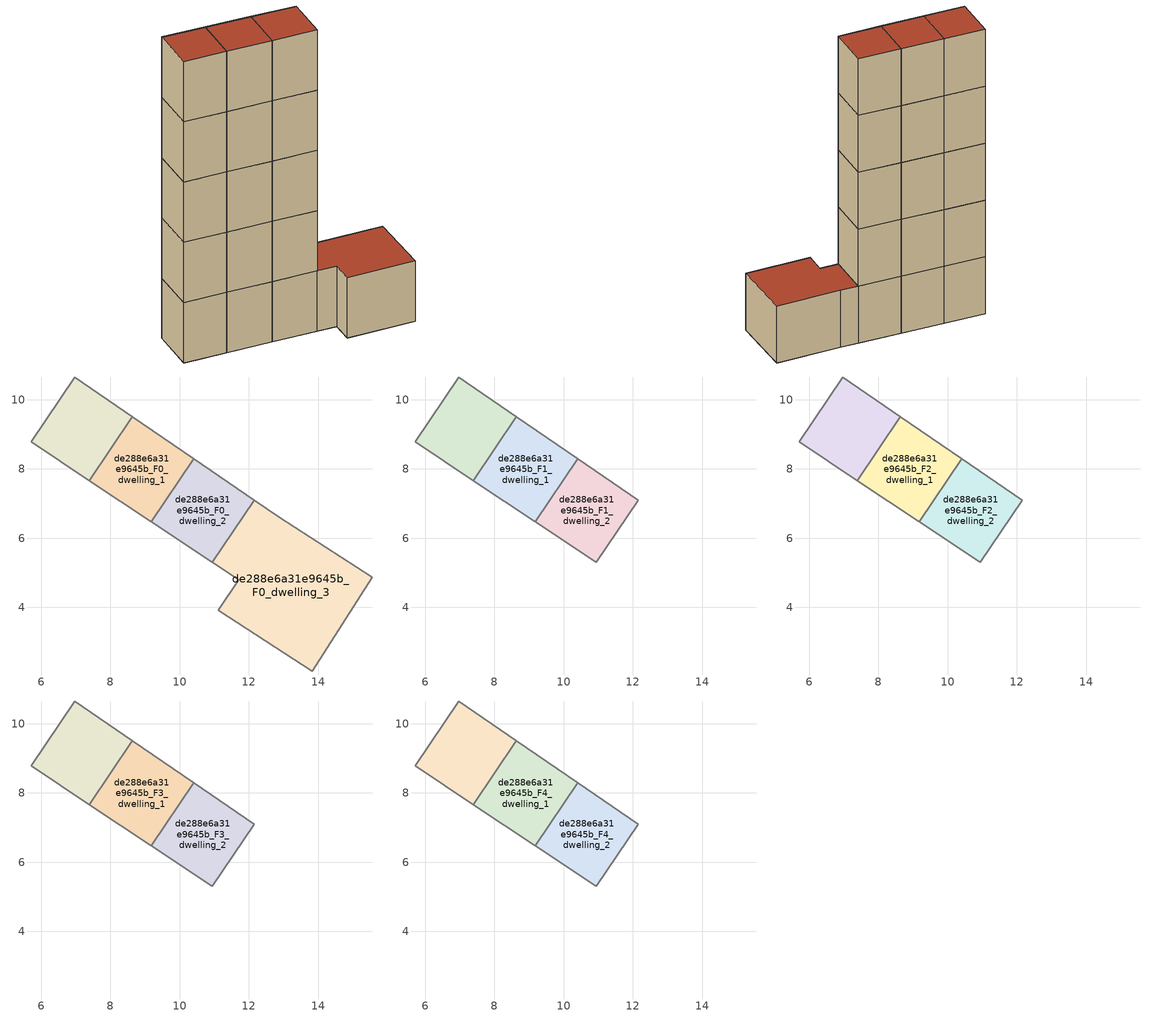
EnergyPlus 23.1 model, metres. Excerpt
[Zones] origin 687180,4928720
de288e6a31e9645b_F0_dwelling_0
 floor ground (EU_floor_Construction): 7.4,7.66 8.64,9.51 6.96,10.66 5.71,8.78 z0
 wall adiabatic (EU_wall_Construction): 7.4,7.66 5.71,8.78 6.96,10.66 8.64,9.51 z0:3
 wall to de288e6a31e9645b_F0_dwelling_1 (EU_wall_Construction): 8.64,9.51 7.4,7.66 z0:3
de288e6a31e9645b_F0_dwelling_1
 floor ground (EU_floor_Construction): 9.18,6.47 10.4,8.3 8.64,9.51 7.4,7.66 z0
 wall adiabatic (EU_wall_Construction): 8.64,9.51 10.4,8.3 / 9.18,6.47 7.4,7.66 z0:3
 wall to de288e6a31e9645b_F0_dwelling_2 (EU_wall_Construction): 10.4,8.3 9.18,6.47 z0:3
de288e6a31e9645b_F0_dwelling_2
 floor ground (EU_floor_Construction): 10.94,5.3 12.15,7.1 10.4,8.3 9.18,6.47 z0
 wall adiabatic (EU_wall_Construction): 10.4,8.3 12.15,7.1 / 10.94,5.3 9.18,6.47 z0:3
 wall to de288e6a31e9645b_F0_dwelling_3 (EU_wall_Construction): 12.15,7.1 10.94,5.3 z0:3
de288e6a31e9645b_F0_dwelling_3
 floor ground (EU_floor_Construction): 13.83,2.16 15.57,4.87 12.88,6.6 12.15,7.1 10.94,5.3 11.7,4.79 11.12,3.92 z0
 wall adiabatic (EU_wall_Construction): 12.15,7.1 12.88,6.6 15.57,4.87 13.83,2.16 11.12,3.92 11.7,4.79 10.94,5.3 z0:3
 roof outside (EU_roof_Construction): 15.57,4.87 13.83,2.16 11.12,3.92 11.7,4.79 10.94,5.3 12.15,7.1 12.88,6.6 z3
de288e6a31e9645b_F1_dwelling_0
 floor to de288e6a31e9645b_F0_dwelling_0 (EU_floor_Construction): 7.4,7.66 8.64,9.51 6.96,10.66 5.71,8.78 z3
 wall adiabatic (EU_wall_Construction): 7.4,7.66 5.71,8.78 6.96,10.66 8.64,9.51 z3:6
 wall to de288e6a31e9645b_F1_dwelling_1 (EU_wall_Construction): 8.64,9.51 7.4,7.66 z3:6
de288e6a31e9645b_F1_dwelling_1
 floor to de288e6a31e9645b_F0_dwelling_1 (EU_floor_Construction): 9.18,6.47 10.4,8.3 8.64,9.51 7.4,7.66 z3
 wall adiabatic (EU_wall_Construction): 8.64,9.51 10.4,8.3 / 9.18,6.47 7.4,7.66 z3:6
 wall to de288e6a31e9645b_F1_dwelling_2 (EU_wall_Construction): 10.4,8.3 9.18,6.47 z3:6
de288e6a31e9645b_F1_dwelling_2
 floor to de288e6a31e9645b_F0_dwelling_2 (EU_floor_Construction): 10.94,5.3 12.15,7.1 10.4,8.3 9.18,6.47 z3
 wall adiabatic (EU_wall_Construction): 10.4,8.3 12.15,7.1 10.94,5.3 9.18,6.47 z3:6
de288e6a31e9645b_F2_dwelling_0
 floor to de288e6a31e9645b_F1_dwelling_0 (EU_floor_Construction): 7.4,7.66 8.64,9.51 6.96,10.66 5.71,8.78 z6
 wall adiabatic (EU_wall_Construction): 7.4,7.66 5.71,8.78 6.96,10.66 8.64,9.51 z6:9
 wall to de288e6a31e9645b_F2_dwelling_1 (EU_wall_Construction): 8.64,9.51 7.4,7.66 z6:9
de288e6a31e9645b_F2_dwelling_1
 floor to de288e6a31e9645b_F1_dwelling_1 (EU_floor_Construction): 9.18,6.47 10.4,8.3 8.64,9.51 7.4,7.66 z6
 wall adiabatic (EU_wall_Construction): 8.64,9.51 10.4,8.3 / 9.18,6.47 7.4,7.66 z6:9
 wall to de288e6a31e9645b_F2_dwelling_2 (EU_wall_Construction): 10.4,8.3 9.18,6.47 z6:9
de288e6a31e9645b_F2_dwelling_2
 floor to de288e6a31e9645b_F1_dwelling_2 (EU_floor_Construction): 10.94,5.3 12.15,7.1 10.4,8.3 9.18,6.47 z6
 wall adiabatic (EU_wall_Construction): 10.4,8.3 12.15,7.1 10.94,5.3 9.18,6.47 z6:9
de288e6a31e9645b_F3_dwelling_0
 floor to de288e6a31e9645b_F2_dwelling_0 (EU_floor_Construction): 7.4,7.66 8.64,9.51 6.96,10.66 5.71,8.78 z9
 wall adiabatic (EU_wall_Construction): 7.4,7.66 5.71,8.78 6.96,10.66 8.64,9.51 z9:12
 wall to de288e6a31e9645b_F3_dwelling_1 (EU_wall_Construction): 8.64,9.51 7.4,7.66 z9:12
de288e6a31e9645b_F3_dwelling_1
 floor to de288e6a31e9645b_F2_dwelling_1 (EU_floor_Construction): 9.18,6.47 10.4,8.3 8.64,9.51 7.4,7.66 z9
 wall adiabatic (EU_wall_Construction): 8.64,9.51 10.4,8.3 / 9.18,6.47 7.4,7.66 z9:12
 wall to de288e6a31e9645b_F3_dwelling_2 (EU_wall_Construction): 10.4,8.3 9.18,6.47 z9:12
de288e6a31e9645b_F3_dwelling_2
 floor to de288e6a31e9645b_F2_dwelling_2 (EU_floor_Construction): 10.94,5.3 12.15,7.1 10.4,8.3 9.18,6.47 z9
 wall adiabatic (EU_wall_Construction): 10.4,8.3 12.15,7.1 10.94,5.3 9.18,6.47 z9:12
de288e6a31e9645b_F4_dwelling_0
 floor to de288e6a31e9645b_F3_dwelling_0 (EU_floor_Construction): 7.4,7.66 8.64,9.51 6.96,10.66 5.71,8.78 z12
 wall adiabatic (EU_wall_Construction): 7.4,7.66 5.71,8.78 6.96,10.66 8.64,9.51 z12:15
 wall to de288e6a31e9645b_F4_dwelling_1 (EU_wall_Construction): 8.64,9.51 7.4,7.66 z12:15
 roof outside (EU_roof_Construction): 8.64,9.51 7.4,7.66 5.71,8.78 6.96,10.66 z15
de288e6a31e9645b_F4_dwelling_1
 floor to de288e6a31e9645b_F3_dwelling_1 (EU_floor_Construction): 9.18,6.47 10.4,8.3 8.64,9.51 7.4,7.66 z12
 wall adiabatic (EU_wall_Construction): 8.64,9.51 10.4,8.3 / 9.18,6.47 7.4,7.66 z12:15
 wall to de288e6a31e9645b_F4_dwelling_2 (EU_wall_Construction): 10.4,8.3 9.18,6.47 z12:15
 roof outside (EU_roof_Construction): 10.4,8.3 9.18,6.47 7.4,7.66 8.64,9.51 z15
de288e6a31e9645b_F4_dwelling_2
 floor to de288e6a31e9645b_F3_dwelling_2 (EU_floor_Construction): 10.94,5.3 12.15,7.1 10.4,8.3 9.18,6.47 z12
 wall adiabatic (EU_wall_Construction): 10.4,8.3 12.15,7.1 10.94,5.3 9.18,6.47 z12:15
 roof outside (EU_roof_Construction): 12.15,7.1 10.94,5.3 9.18,6.47 10.4,8.3 z15
[Building]
EU S2 Campaign: North Axis=0; Terrain=City; Solar Distribution=FullExterior
[Site:Location]
Bologna: Latitude=44.5; Longitude=11.25; Time Zone=1; Elevation=37
[SizingPeriod:WeatherFileDays]
AnnualSizingPeriod: Begin Month=1; Begin Day of Month=1; End Month=12; End Day of Month=31; Day of Week for Start Day=Monday; Use Weather File Daylight Saving Period=No; Use Weather File Rain and Snow Indicators=No
[MATERIAL]
EU_InternalMass_Material: Roughness=MediumRough; Thickness=0.1; Conductivity=1; Density=1800; Specific Heat=900; Thermal Absorptance=0.9; Solar Absorptance=0.7; Visible Absorptance=0.7
[MATERIAL:NOMASS] Roughness=MediumRough; Thermal Absorptance=0.9; Solar Absorptance=0.7; Visible Absorptance=0.7
Name | Thermal Resistance
EU_wall_NoMass | 0.905828
EU_roof_NoMass | 0.37593
EU_floor_NoMass | 0.67114
[CONSTRUCTION]
EU_wall_Construction: EU_wall_NoMass
EU_roof_Construction: EU_roof_NoMass
EU_floor_Construction: EU_floor_NoMass
EU_InternalMass_Construction: EU_InternalMass_Material
[ZONE] Type=1; Multiplier=1; Ceiling Height=autocalculate; Floor Area=autocalculate; Part of Total Floor Area=Yes
Name | Volume
de288e6a31e9645b_F0_dwelling_0; de288e6a31e9645b_F1_dwelling_0; de288e6a31e9645b_F2_dwelling_0; de288e6a31e9645b_F3_dwelling_0; de288e6a31e9645b_F4_dwelling_0 | 13.6143
de288e6a31e9645b_F0_dwelling_1 | 14.2046
de288e6a31e9645b_F1_dwelling_1; de288e6a31e9645b_F2_dwelling_1; de288e6a31e9645b_F3_dwelling_1; de288e6a31e9645b_F4_dwelling_1 | 14.2061
de288e6a31e9645b_F0_dwelling_2 | 13.9065
de288e6a31e9645b_F1_dwelling_2; de288e6a31e9645b_F2_dwelling_2; de288e6a31e9645b_F3_dwelling_2; de288e6a31e9645b_F4_dwelling_2 | 13.9058
de288e6a31e9645b_F0_dwelling_3 | 36.7573
[INTERNALMASS] Construction=EU_InternalMass_Construction
Name | Zone or ZoneList | Surface Area
de288e6a31e9645b_F0_dwelling_0_EU_InternalMass | de288e6a31e9645b_F0_dwelling_0 | 4.5385
de288e6a31e9645b_F0_dwelling_1_EU_InternalMass | de288e6a31e9645b_F0_dwelling_1 | 4.73503
de288e6a31e9645b_F0_dwelling_2_EU_InternalMass | de288e6a31e9645b_F0_dwelling_2 | 4.63538
de288e6a31e9645b_F0_dwelling_3_EU_InternalMass | de288e6a31e9645b_F0_dwelling_3 | 12.2524
de288e6a31e9645b_F1_dwelling_0_EU_InternalMass | de288e6a31e9645b_F1_dwelling_0 | 4.76133
de288e6a31e9645b_F1_dwelling_1_EU_InternalMass | de288e6a31e9645b_F1_dwelling_1 | 5.14569
de288e6a31e9645b_F1_dwelling_2_EU_InternalMass | de288e6a31e9645b_F1_dwelling_2 | 16.2543
de288e6a31e9645b_F2_dwelling_0_EU_InternalMass | de288e6a31e9645b_F2_dwelling_0 | 4.76133
de288e6a31e9645b_F2_dwelling_1_EU_InternalMass | de288e6a31e9645b_F2_dwelling_1 | 5.14569
de288e6a31e9645b_F2_dwelling_2_EU_InternalMass | de288e6a31e9645b_F2_dwelling_2 | 16.2543
de288e6a31e9645b_F3_dwelling_0_EU_InternalMass | de288e6a31e9645b_F3_dwelling_0 | 4.76133
de288e6a31e9645b_F3_dwelling_1_EU_InternalMass | de288e6a31e9645b_F3_dwelling_1 | 5.14569
de288e6a31e9645b_F3_dwelling_2_EU_InternalMass | de288e6a31e9645b_F3_dwelling_2 | 16.2543
de288e6a31e9645b_F4_dwelling_0_EU_InternalMass | de288e6a31e9645b_F4_dwelling_0 | 4.76133
de288e6a31e9645b_F4_dwelling_1_EU_InternalMass | de288e6a31e9645b_F4_dwelling_1 | 5.14569
de288e6a31e9645b_F4_dwelling_2_EU_InternalMass | de288e6a31e9645b_F4_dwelling_2 | 16.2543
[OTHEREQUIPMENT] Fuel Type=Electricity; Design Level Calculation Method=Watts/Area; Power per Zone Floor Area=1; Fraction Latent=0; Fraction Radiant=0; Fraction Lost=0; Carbon Dioxide Generation Rate=0; EndUse Subcategory=EU_Step8_InternalGains
Name | Zone or ZoneList or Space or SpaceList | Schedule
EU_Step8_InternalGain_de288e6a31e9645b_F0_dwelling_0_f000 | de288e6a31e9645b_F0_dwelling_0 | EU_Step8_GainSchedule_de288e6a31e9645b_F0_dwelling_0_f000
EU_Step8_InternalGain_de288e6a31e9645b_F0_dwelling_1_f000 | de288e6a31e9645b_F0_dwelling_1 | EU_Step8_GainSchedule_de288e6a31e9645b_F0_dwelling_1_f000
EU_Step8_InternalGain_de288e6a31e9645b_F0_dwelling_2_f000 | de288e6a31e9645b_F0_dwelling_2 | EU_Step8_GainSchedule_de288e6a31e9645b_F0_dwelling_2_f000
EU_Step8_InternalGain_de288e6a31e9645b_F0_dwelling_3_f000 | de288e6a31e9645b_F0_dwelling_3 | EU_Step8_GainSchedule_de288e6a31e9645b_F0_dwelling_3_f000
EU_Step8_InternalGain_de288e6a31e9645b_F1_dwelling_0_f000 | de288e6a31e9645b_F1_dwelling_0 | EU_Step8_GainSchedule_de288e6a31e9645b_F1_dwelling_0_f000
EU_Step8_InternalGain_de288e6a31e9645b_F1_dwelling_1_f000 | de288e6a31e9645b_F1_dwelling_1 | EU_Step8_GainSchedule_de288e6a31e9645b_F1_dwelling_1_f000
EU_Step8_InternalGain_de288e6a31e9645b_F1_dwelling_2_f000 | de288e6a31e9645b_F1_dwelling_2 | EU_Step8_GainSchedule_de288e6a31e9645b_F1_dwelling_2_f000
EU_Step8_InternalGain_de288e6a31e9645b_F2_dwelling_0_f000 | de288e6a31e9645b_F2_dwelling_0 | EU_Step8_GainSchedule_de288e6a31e9645b_F2_dwelling_0_f000
EU_Step8_InternalGain_de288e6a31e9645b_F2_dwelling_1_f000 | de288e6a31e9645b_F2_dwelling_1 | EU_Step8_GainSchedule_de288e6a31e9645b_F2_dwelling_1_f000
EU_Step8_InternalGain_de288e6a31e9645b_F2_dwelling_2_f000 | de288e6a31e9645b_F2_dwelling_2 | EU_Step8_GainSchedule_de288e6a31e9645b_F2_dwelling_2_f000
EU_Step8_InternalGain_de288e6a31e9645b_F3_dwelling_0_f000 | de288e6a31e9645b_F3_dwelling_0 | EU_Step8_GainSchedule_de288e6a31e9645b_F3_dwelling_0_f000
EU_Step8_InternalGain_de288e6a31e9645b_F3_dwelling_1_f000 | de288e6a31e9645b_F3_dwelling_1 | EU_Step8_GainSchedule_de288e6a31e9645b_F3_dwelling_1_f000
EU_Step8_InternalGain_de288e6a31e9645b_F3_dwelling_2_f000 | de288e6a31e9645b_F3_dwelling_2 | EU_Step8_GainSchedule_de288e6a31e9645b_F3_dwelling_2_f000
EU_Step8_InternalGain_de288e6a31e9645b_F4_dwelling_0_f000 | de288e6a31e9645b_F4_dwelling_0 | EU_Step8_GainSchedule_de288e6a31e9645b_F4_dwelling_0_f000
EU_Step8_InternalGain_de288e6a31e9645b_F4_dwelling_1_f000 | de288e6a31e9645b_F4_dwelling_1 | EU_Step8_GainSchedule_de288e6a31e9645b_F4_dwelling_1_f000
EU_Step8_InternalGain_de288e6a31e9645b_F4_dwelling_2_f000 | de288e6a31e9645b_F4_dwelling_2 | EU_Step8_GainSchedule_de288e6a31e9645b_F4_dwelling_2_f000
[ZONEVENTILATION:DESIGNFLOWRATE] Schedule=EU_AlwaysOn; Design Flow Rate Calculation Method=AirChanges/Hour; Air Changes per Hour=0.73129; Ventilation Type=Natural; Fan Pressure Rise=0; Fan Total Efficiency=1; Constant Term Coefficient=1; Temperature Term Coefficient=0; Velocity Term Coefficient=0; Velocity Squared Term Coefficient=0; Minimum Indoor Temperature=-100; Maximum Indoor Temperature=100; Delta Temperature=-100; Minimum Outdoor Temperature=-100; Maximum Outdoor Temperature=100; Maximum Wind Speed=40
Name | Zone or ZoneList or Space or SpaceList
EU_ConstantAir_de288e6a31e9645b_F0_dwelling_0 | de288e6a31e9645b_F0_dwelling_0
EU_ConstantAir_de288e6a31e9645b_F0_dwelling_1 | de288e6a31e9645b_F0_dwelling_1
EU_ConstantAir_de288e6a31e9645b_F0_dwelling_2 | de288e6a31e9645b_F0_dwelling_2
EU_ConstantAir_de288e6a31e9645b_F0_dwelling_3 | de288e6a31e9645b_F0_dwelling_3
EU_ConstantAir_de288e6a31e9645b_F1_dwelling_0 | de288e6a31e9645b_F1_dwelling_0
EU_ConstantAir_de288e6a31e9645b_F1_dwelling_1 | de288e6a31e9645b_F1_dwelling_1
EU_ConstantAir_de288e6a31e9645b_F1_dwelling_2 | de288e6a31e9645b_F1_dwelling_2
EU_ConstantAir_de288e6a31e9645b_F2_dwelling_0 | de288e6a31e9645b_F2_dwelling_0
EU_ConstantAir_de288e6a31e9645b_F2_dwelling_1 | de288e6a31e9645b_F2_dwelling_1
EU_ConstantAir_de288e6a31e9645b_F2_dwelling_2 | de288e6a31e9645b_F2_dwelling_2
EU_ConstantAir_de288e6a31e9645b_F3_dwelling_0 | de288e6a31e9645b_F3_dwelling_0
EU_ConstantAir_de288e6a31e9645b_F3_dwelling_1 | de288e6a31e9645b_F3_dwelling_1
EU_ConstantAir_de288e6a31e9645b_F3_dwelling_2 | de288e6a31e9645b_F3_dwelling_2
EU_ConstantAir_de288e6a31e9645b_F4_dwelling_0 | de288e6a31e9645b_F4_dwelling_0
EU_ConstantAir_de288e6a31e9645b_F4_dwelling_1 | de288e6a31e9645b_F4_dwelling_1
EU_ConstantAir_de288e6a31e9645b_F4_dwelling_2 | de288e6a31e9645b_F4_dwelling_2
[HVACTEMPLATE:THERMOSTAT] Constant Heating Setpoint=20; Constant Cooling Setpoint=50
EU_HeatOnly_de288e6a31e9645b_F0_dwelling_0; EU_HeatOnly_de288e6a31e9645b_F0_dwelling_1; EU_HeatOnly_de288e6a31e9645b_F0_dwelling_2; EU_HeatOnly_de288e6a31e9645b_F0_dwelling_3; EU_HeatOnly_de288e6a31e9645b_F1_dwelling_0; EU_HeatOnly_de288e6a31e9645b_F1_dwelling_1; EU_HeatOnly_de288e6a31e9645b_F1_dwelling_2; EU_HeatOnly_de288e6a31e9645b_F2_dwelling_0; EU_HeatOnly_de288e6a31e9645b_F2_dwelling_1; EU_HeatOnly_de288e6a31e9645b_F2_dwelling_2; EU_HeatOnly_de288e6a31e9645b_F3_dwelling_0; EU_HeatOnly_de288e6a31e9645b_F3_dwelling_1; EU_HeatOnly_de288e6a31e9645b_F3_dwelling_2; EU_HeatOnly_de288e6a31e9645b_F4_dwelling_0; EU_HeatOnly_de288e6a31e9645b_F4_dwelling_1; EU_HeatOnly_de288e6a31e9645b_F4_dwelling_2
[HVACTEMPLATE:ZONE:IDEALLOADSAIRSYSTEM] System Availability Schedule=EU_AlwaysOn; Maximum Heating Supply Air Temperature=50; Minimum Cooling Supply Air Temperature=13; Maximum Heating Supply Air Humidity Ratio=0.0156; Minimum Cooling Supply Air Humidity Ratio=0.0077; Heating Limit=NoLimit; Cooling Limit=NoLimit; Heating Availability Schedule=EU_AlwaysOn; Cooling Availability Schedule=EU_CoolingOff; Dehumidification Control Type=ConstantSensibleHeatRatio; Cooling Sensible Heat Ratio=0.7; Dehumidification Setpoint=60; Humidification Control Type=None; Humidification Setpoint=30; Outdoor Air Method=None; Outdoor Air Flow Rate per Person=0.00944; Outdoor Air Flow Rate per Zone Floor Area=0; Outdoor Air Flow Rate per Zone=0; Demand Controlled Ventilation Type=None; Outdoor Air Economizer Type=NoEconomizer; Heat Recovery Type=None; Sensible Heat Recovery Effectiveness=0.7; Latent Heat Recovery Effectiveness=0.65
Name | Template Thermostat
de288e6a31e9645b_F0_dwelling_0 | EU_HeatOnly_de288e6a31e9645b_F0_dwelling_0
de288e6a31e9645b_F0_dwelling_1 | EU_HeatOnly_de288e6a31e9645b_F0_dwelling_1
de288e6a31e9645b_F0_dwelling_2 | EU_HeatOnly_de288e6a31e9645b_F0_dwelling_2
de288e6a31e9645b_F0_dwelling_3 | EU_HeatOnly_de288e6a31e9645b_F0_dwelling_3
de288e6a31e9645b_F1_dwelling_0 | EU_HeatOnly_de288e6a31e9645b_F1_dwelling_0
de288e6a31e9645b_F1_dwelling_1 | EU_HeatOnly_de288e6a31e9645b_F1_dwelling_1
de288e6a31e9645b_F1_dwelling_2 | EU_HeatOnly_de288e6a31e9645b_F1_dwelling_2
de288e6a31e9645b_F2_dwelling_0 | EU_HeatOnly_de288e6a31e9645b_F2_dwelling_0
de288e6a31e9645b_F2_dwelling_1 | EU_HeatOnly_de288e6a31e9645b_F2_dwelling_1
de288e6a31e9645b_F2_dwelling_2 | EU_HeatOnly_de288e6a31e9645b_F2_dwelling_2
de288e6a31e9645b_F3_dwelling_0 | EU_HeatOnly_de288e6a31e9645b_F3_dwelling_0
de288e6a31e9645b_F3_dwelling_1 | EU_HeatOnly_de288e6a31e9645b_F3_dwelling_1
de288e6a31e9645b_F3_dwelling_2 | EU_HeatOnly_de288e6a31e9645b_F3_dwelling_2
de288e6a31e9645b_F4_dwelling_0 | EU_HeatOnly_de288e6a31e9645b_F4_dwelling_0
de288e6a31e9645b_F4_dwelling_1 | EU_HeatOnly_de288e6a31e9645b_F4_dwelling_1
de288e6a31e9645b_F4_dwelling_2 | EU_HeatOnly_de288e6a31e9645b_F4_dwelling_2
[SIZING:ZONE] Zone Cooling Design Supply Air Temperature Input Method=SupplyAirTemperature; Zone Cooling Design Supply Air Temperature=13; Zone Heating Design Supply Air Temperature Input Method=SupplyAirTemperature; Zone Heating Design Supply Air Temperature=50; Zone Cooling Design Supply Air Humidity Ratio=0.008; Zone Heating Design Supply Air Humidity Ratio=0.008; Cooling Design Air Flow Method=DesignDay; Cooling Design Air Flow Rate=0; Cooling Minimum Air Flow per Zone Floor Area=0.000762; Cooling Minimum Air Flow=0; Cooling Minimum Air Flow Fraction=0.2; Heating Design Air Flow Method=DesignDay; Heating Design Air Flow Rate=0; Heating Maximum Air Flow per Zone Floor Area=0.002032; Heating Maximum Air Flow=0.141576; Heating Maximum Air Flow Fraction=0.3; Account for Dedicated Outdoor Air System=No; Dedicated Outdoor Air System Control Strategy=NeutralSupplyAir; Dedicated Outdoor Air Low Setpoint Temperature for Design=autosize; Dedicated Outdoor Air High Setpoint Temperature for Design=autosize; Zone Load Sizing Method=Sensible Load Only No Latent Load; Zone Latent Cooling Design Supply Air Humidity Ratio Input Method=HumidityRatioDifference; Zone Cooling Design Supply Air Humidity Ratio Difference=0.005; Zone Latent Heating Design Supply Air Humidity Ratio Input Method=HumidityRatioDifference; Zone Humidification Design Supply Air Humidity Ratio Difference=0.005
de288e6a31e9645b_F0_dwelling_0; de288e6a31e9645b_F0_dwelling_1; de288e6a31e9645b_F0_dwelling_2; de288e6a31e9645b_F0_dwelling_3; de288e6a31e9645b_F1_dwelling_0; de288e6a31e9645b_F1_dwelling_1; de288e6a31e9645b_F1_dwelling_2; de288e6a31e9645b_F2_dwelling_0; de288e6a31e9645b_F2_dwelling_1; de288e6a31e9645b_F2_dwelling_2; de288e6a31e9645b_F3_dwelling_0; de288e6a31e9645b_F3_dwelling_1; de288e6a31e9645b_F3_dwelling_2; de288e6a31e9645b_F4_dwelling_0; de288e6a31e9645b_F4_dwelling_1; de288e6a31e9645b_F4_dwelling_2
[SCHEDULE:CONSTANT]
Name | Hourly Value
EU_AlwaysOn | 1
EU_CoolingOff | 0
[SCHEDULE:FILE] Column Number=1; Rows to Skip at Top=0; Number of Hours of Data=8760; Column Separator=Comma; Interpolate to Timestep=No; Minutes per Item=60; Adjust Schedule for Daylight Savings=Yes
Name | File
EU_Step8_GainSchedule_de288e6a31e9645b_F0_dwelling_0_f000 | ../../schedules/de288e6a31e9645b/de288e6a31e9645b_F0_dwelling_0_f000_gain.csv
EU_Step8_GainSchedule_de288e6a31e9645b_F0_dwelling_1_f000 | ../../schedules/de288e6a31e9645b/de288e6a31e9645b_F0_dwelling_1_f000_gain.csv
EU_Step8_GainSchedule_de288e6a31e9645b_F0_dwelling_2_f000 | ../../schedules/de288e6a31e9645b/de288e6a31e9645b_F0_dwelling_2_f000_gain.csv
EU_Step8_GainSchedule_de288e6a31e9645b_F0_dwelling_3_f000 | ../../schedules/de288e6a31e9645b/de288e6a31e9645b_F0_dwelling_3_f000_gain.csv
EU_Step8_GainSchedule_de288e6a31e9645b_F1_dwelling_0_f000 | ../../schedules/de288e6a31e9645b/de288e6a31e9645b_F1_dwelling_0_f000_gain.csv
EU_Step8_GainSchedule_de288e6a31e9645b_F1_dwelling_1_f000 | ../../schedules/de288e6a31e9645b/de288e6a31e9645b_F1_dwelling_1_f000_gain.csv
EU_Step8_GainSchedule_de288e6a31e9645b_F1_dwelling_2_f000 | ../../schedules/de288e6a31e9645b/de288e6a31e9645b_F1_dwelling_2_f000_gain.csv
EU_Step8_GainSchedule_de288e6a31e9645b_F2_dwelling_0_f000 | ../../schedules/de288e6a31e9645b/de288e6a31e9645b_F2_dwelling_0_f000_gain.csv
EU_Step8_GainSchedule_de288e6a31e9645b_F2_dwelling_1_f000 | ../../schedules/de288e6a31e9645b/de288e6a31e9645b_F2_dwelling_1_f000_gain.csv
EU_Step8_GainSchedule_de288e6a31e9645b_F2_dwelling_2_f000 | ../../schedules/de288e6a31e9645b/de288e6a31e9645b_F2_dwelling_2_f000_gain.csv
EU_Step8_GainSchedule_de288e6a31e9645b_F3_dwelling_0_f000 | ../../schedules/de288e6a31e9645b/de288e6a31e9645b_F3_dwelling_0_f000_gain.csv
EU_Step8_GainSchedule_de288e6a31e9645b_F3_dwelling_1_f000 | ../../schedules/de288e6a31e9645b/de288e6a31e9645b_F3_dwelling_1_f000_gain.csv
EU_Step8_GainSchedule_de288e6a31e9645b_F3_dwelling_2_f000 | ../../schedules/de288e6a31e9645b/de288e6a31e9645b_F3_dwelling_2_f000_gain.csv
EU_Step8_GainSchedule_de288e6a31e9645b_F4_dwelling_0_f000 | ../../schedules/de288e6a31e9645b/de288e6a31e9645b_F4_dwelling_0_f000_gain.csv
EU_Step8_GainSchedule_de288e6a31e9645b_F4_dwelling_1_f000 | ../../schedules/de288e6a31e9645b/de288e6a31e9645b_F4_dwelling_1_f000_gain.csv
EU_Step8_GainSchedule_de288e6a31e9645b_F4_dwelling_2_f000 | ../../schedules/de288e6a31e9645b/de288e6a31e9645b_F4_dwelling_2_f000_gain.csv
